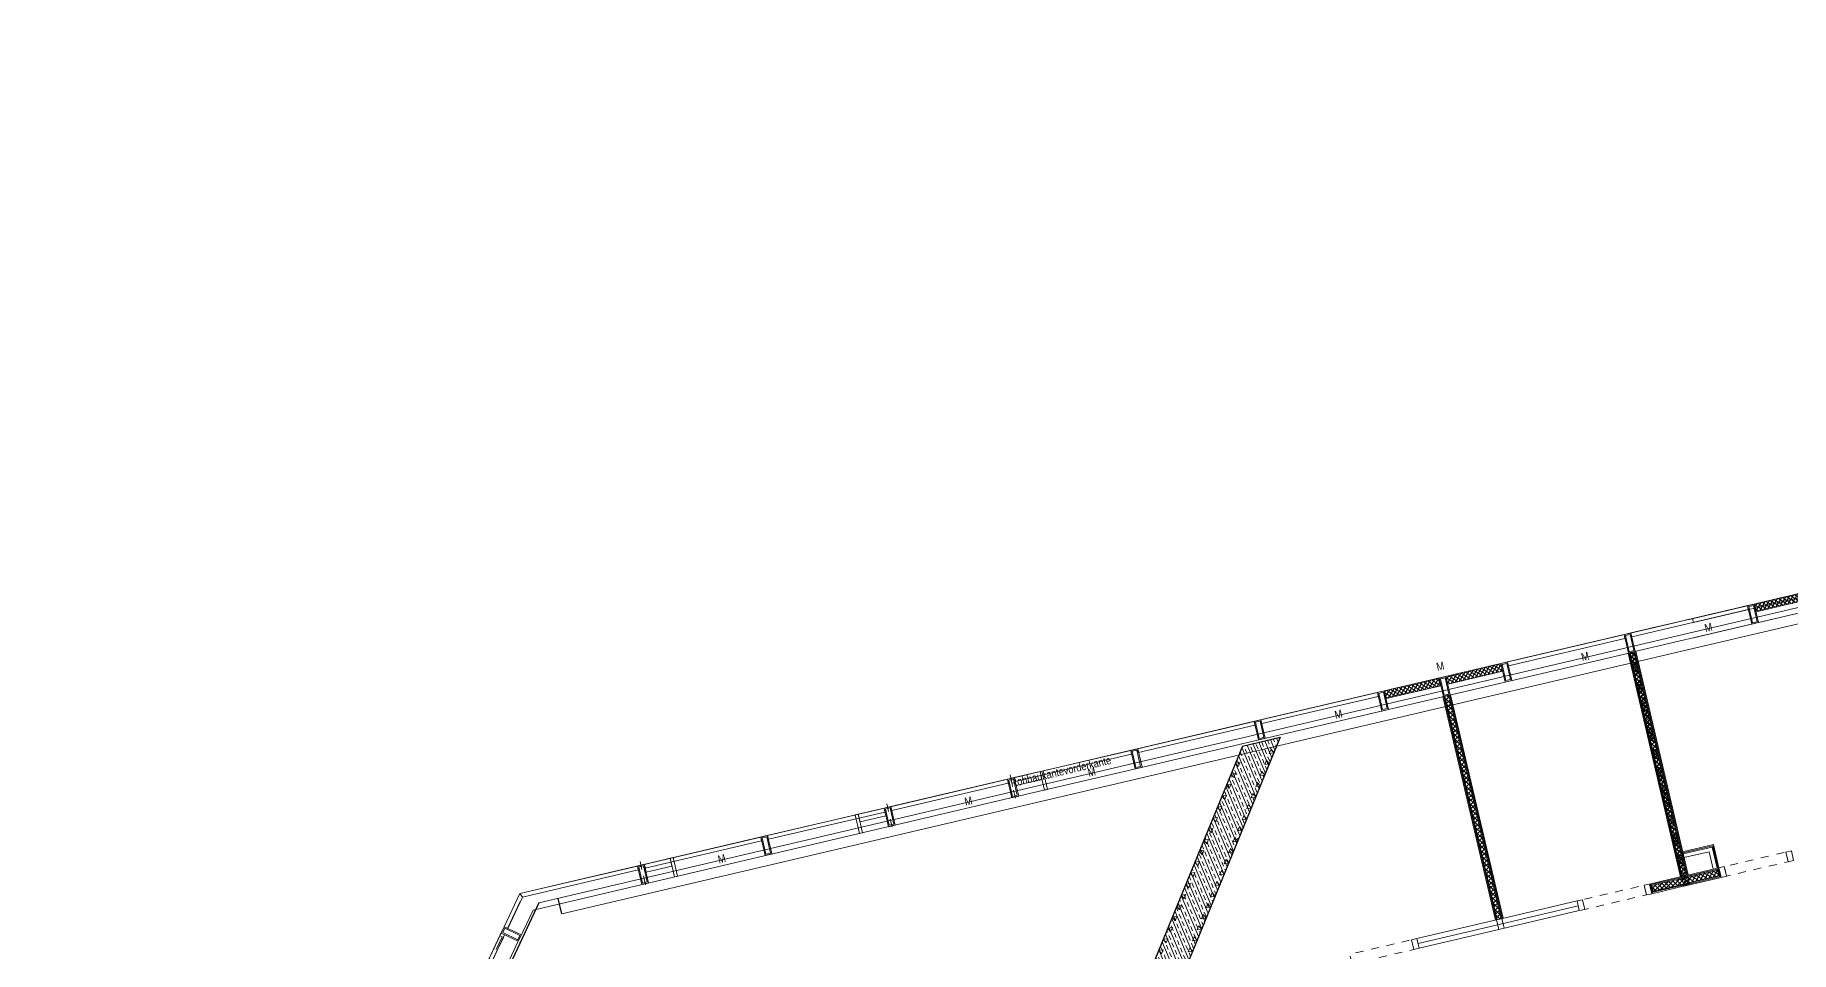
# Model space of a CAD drawing. Header units: metres. Extents: x 66528 to 66676, y 35171 to 35248.
# Drawn here: x 66539.81 to 66561.99, y 35203.6 to 35215.17 of the extents above; entities that cross this region are included whole.
import ezdxf

# ---------------------------------------------------------------- set-up
doc = ezdxf.new("R2010")
doc.units = ezdxf.units.M
doc.header["$LTSCALE"] = 0.00254
doc.linetypes.add('Ohne Titel-22', pattern=[0.78736, 0.39368, -0.39368])
doc.linetypes.add('Ohne Titel-23', pattern=[0.19685, 0.137795, -0.059055])
for name, color, linetype, lineweight in [('AUSBAU - Darstellungen - Akustik', 7, 'Continuous', 13), ('AUSBAU - Darstellungen - Fassade', 7, 'Continuous', 13), ('AUSBAU - Darstellungen - Trockenbau', 7, 'Continuous', 13), ('AUSBAU - Objekte - Türen', 7, 'Continuous', 13), ('ROHBAU - Darstellungen - Decken', 150, 'Continuous', 25), ('ROHBAU - Darstellungen - Sichtbetonklassen', 7, 'Continuous', 5), ('ROHBAU - Darstellungen - Wände', 7, 'Continuous', 25)]:
    doc.layers.add(name, color=color, linetype=linetype, lineweight=lineweight)
doc.styles.add('Arial Narrow', font='ARIALN.TTF')
pattern_1 = [(-45, (-34821.13429, 66593.299683), (-0.028284271247, -0.028284271247), []), (-135, (-34821.28396, 66593.150012), (-0.028422696334, 0.02814516536), [])]

# ---------------------------------------------------------------- blocks, each defined once
blk = doc.blocks.new('SB 4')
at = {"layer": 'ROHBAU - Darstellungen - Sichtbetonklassen', "color": 251, "linetype": 'Continuous', "lineweight": 5, "flags": 128}
for points in [[(-0.121, -0.05), (-0.15, 0), (-0.179, -0.05)], [(-0.029, -0.05), (0, 0), (0.029, -0.05)]]:
    blk.add_lwpolyline(points, close=True, dxfattribs=at)
blk = doc.blocks.new('Gruppe-240-1')
at = {"layer": 'ROHBAU - Darstellungen - Sichtbetonklassen', "color": 7, "rotation": 67.8549987129407}
for p in [(66554.974, 35205.984), (66554.86, 35205.706), (66554.746, 35205.427), (66554.632, 35205.149), (66554.518, 35204.871), (66554.404, 35204.593), (66554.29, 35204.314), (66554.176, 35204.036), (66554.062, 35203.758), (66553.948, 35203.479), (66553.834, 35203.201), (66553.719, 35202.923), (66553.605, 35202.644), (66553.491, 35202.366), (66553.491, 35202.366), (66553.377, 35202.088), (66553.263, 35201.81), (66553.149, 35201.531), (66553.035, 35201.253), (66552.921, 35200.975), (66552.807, 35200.696), (66552.693, 35200.418), (66552.579, 35200.14), (66552.465, 35199.861), (66552.351, 35199.583), (66552.237, 35199.305), (66552.123, 35199.027)]:
    blk.add_blockref('SB 4', p, dxfattribs=at)
blk = doc.blocks.new('Gruppe-242-1')
at = {"layer": 'ROHBAU - Darstellungen - Sichtbetonklassen', "color": 7, "xscale": -1, "rotation": 247.5864290584021}
for p in [(66555.458, 35206.111), (66555.344, 35205.832), (66555.23, 35205.554), (66555.116, 35205.276), (66555.002, 35204.997), (66554.888, 35204.719), (66554.774, 35204.441), (66554.66, 35204.163), (66554.546, 35203.884), (66554.432, 35203.606), (66554.318, 35203.328), (66554.204, 35203.049), (66554.09, 35202.771), (66553.976, 35202.493), (66553.862, 35202.215), (66553.862, 35202.215), (66553.748, 35201.936), (66553.634, 35201.658), (66553.52, 35201.38), (66553.406, 35201.101), (66553.291, 35200.823), (66553.177, 35200.545), (66553.063, 35200.266), (66552.949, 35199.988), (66552.835, 35199.71), (66552.721, 35199.432), (66552.607, 35199.153), (66552.493, 35198.875)]:
    blk.add_blockref('SB 4', p, dxfattribs=at)
blk = doc.blocks.new('Pfosten ab 1.OG (2D)')
at = {"layer": 'AUSBAU - Darstellungen - Fassade', "flags": 128}
for points in [[(-0.045, 0.12), (0.045, 0.12), (0.045, -0.12), (-0.045, -0.12)], [(-0.03, 0.105), (0.03, 0.105), (0.03, -0.105), (-0.03, -0.105)]]:
    blk.add_lwpolyline(points, close=True, dxfattribs=at)
blk = doc.blocks.new('BTS-N_klappe1_OG4_GR (2D)')
at = {"layer": 'AUSBAU - Darstellungen - Fassade', "linetype": 'Continuous', "lineweight": 5}
h = blk.add_hatch(dxfattribs=at)
h.set_pattern_fill('DÄMMUNG GRAU', color=251, style=0, pattern_type=2)
h.set_pattern_definition([(45, (0, 0), (0.0264583, -0.0264583), []), (-45, (0.074835, -0.074835), (-0.0263285, -0.0265881), [])])
h.paths.add_polyline_path([(0.755, 0), (0.045, 0), (0.045, -0.1), (0.755, -0.1)])
at = {"layer": 'AUSBAU - Darstellungen - Fassade'}
for p, q in [((2.4, 0), (0, 0)), ((2.4, -0.24), (0, -0.24))]:
    blk.add_line(p, q, dxfattribs=at)
at = {"layer": 'AUSBAU - Darstellungen - Fassade', "flags": 128}
for points in [[(0.755, 0), (0.045, 0), (0.045, -0.1), (0.755, -0.1)], [(0.845, 0), (2.355, 0), (2.355, -0.05), (0.845, -0.05)]]:
    blk.add_lwpolyline(points, close=True, dxfattribs=at)
at = {"layer": 'AUSBAU - Darstellungen - Fassade', "color": 7}
for p in [(0, -0.12), (0.8, -0.12), (2.4, -0.12)]:
    blk.add_blockref('Pfosten ab 1.OG (2D)', p, dxfattribs=at)
blk = doc.blocks.new('Symbol-10 (2D)')
at = {"layer": 'AUSBAU - Darstellungen - Fassade'}
for p, q in [((0, 0.24), (1.6, 0.24)), ((0, 0), (1.6, 0))]:
    blk.add_line(p, q, dxfattribs=at)
at = {"layer": 'AUSBAU - Darstellungen - Fassade', "flags": 128}
blk.add_lwpolyline([(0.045, 0.05), (1.555, 0.05), (1.555, 0), (0.045, 0)], close=True, dxfattribs=at)
at = {"layer": 'AUSBAU - Darstellungen - Fassade', "color": 7, "xscale": -1, "rotation": 180}
blk.add_blockref('Pfosten ab 1.OG (2D)', (0, 0.12), dxfattribs=at)
blk = doc.blocks.new('BTS-N_klappe_OG4_GR')
at = {"layer": 'AUSBAU - Darstellungen - Fassade', "color": 253, "linetype": 'Ohne Titel-22'}
blk.add_line((0, 0.046), (0, -0.331), dxfattribs=at)
at = {"layer": 'AUSBAU - Darstellungen - Fassade', "flags": 128}
for points in [[(-0.42, 0), (-0.38, 0), (-0.38, -0.24), (-0.42, -0.24)], [(-0.38, 0), (-0.045, 0), (-0.045, -0.1), (-0.38, -0.1)]]:
    blk.add_lwpolyline(points, close=True, dxfattribs=at)
blk = doc.blocks.new('Fassade_BTS_1.60m_ohne Balkon (2D)')
at = {"layer": 'AUSBAU - Darstellungen - Fassade', "linetype": 'Continuous'}
blk.add_line((0.045, 0.24), (1.555, 0.24), dxfattribs=at)
at = {"layer": 'AUSBAU - Darstellungen - Fassade'}
for p, q in [((0, 0), (1.6, 0)), ((0.045, 0.049), (1.555, 0.049))]:
    blk.add_line(p, q, dxfattribs=at)
at = {"layer": 'AUSBAU - Darstellungen - Fassade', "flags": 128}
blk.add_lwpolyline([(0.045, 0.049), (1.555, 0.049), (1.555, 0), (0.045, 0)], close=True, dxfattribs=at)
at = {"layer": 'AUSBAU - Darstellungen - Fassade', "color": 254, "linetype": 'Ohne Titel-23', "flags": 128}
for points in [[(0.08, 0.05), (0.26, 0.05), (0.26, 0.03), (0.08, 0.03)], [(0.08, 0.03), (0.26, 0.03), (0.26, 0), (0.08, 0)], [(1.34, 0.05), (1.52, 0.05), (1.52, 0.03), (1.34, 0.03)], [(1.34, 0.03), (1.52, 0.03), (1.52, 0), (1.34, 0)]]:
    blk.add_lwpolyline(points, close=True, dxfattribs=at)
at = {"layer": 'AUSBAU - Darstellungen - Fassade', "color": 7}
for p in [(0, 0.12), (1.6, 0.12)]:
    blk.add_blockref('Pfosten ab 1.OG (2D)', p, dxfattribs=at)
blk = doc.blocks.new('Aussparung_1.60m')
at = {"layer": 'ROHBAU - Darstellungen - Decken', "linetype": 'Continuous'}
blk.add_line((0, 0.27), (1.6, 0.27), dxfattribs=at)

msp = doc.modelspace()

# ---------------------------------------------------------------- hatches: boundary and pattern name
at = {"layer": 'AUSBAU - Darstellungen - Trockenbau', "linetype": 'Continuous', "lineweight": 5}
h = msp.add_hatch(dxfattribs=at)
h.set_pattern_fill('MF_IN WAND', color=253, angle=-256.81, style=0, pattern_type=2)
h.set_pattern_definition([(148.19, (115660.147995, -21683.035502), (0.02108416487, 0.033992028356), []), (58.19, (115660.259566, -21682.855628), (0.034095060302, -0.020917142802), [])])
h.paths.add_polyline_path([(66560.618, 35204.553), (66560.666, 35204.564), (66560.005, 35207.388), (66559.956, 35207.377)])
h = msp.add_hatch(dxfattribs=at)
h.set_pattern_fill('MF_IN WAND', color=253, angle=-90, style=0, pattern_type=2)
h.set_pattern_definition(pattern_1)
h.paths.add_polyline_path([(66560.666, 35204.564), (66560.618, 35204.553), (66559.956, 35207.377), (66560.005, 35207.388)])
h = msp.add_hatch(dxfattribs=at)
h.set_pattern_fill('MF_IN WAND', color=253, angle=-90, style=0, pattern_type=2)
h.set_pattern_definition(pattern_1)
h.paths.add_polyline_path([(66558.33, 35204.017), (66558.281, 35204.005), (66557.619, 35206.829), (66557.668, 35206.84)])
h = msp.add_hatch(dxfattribs=at)
h.set_pattern_fill('MF_IN WAND', color=253, angle=-90, style=0, pattern_type=2)
h.set_pattern_definition(pattern_1)
h.paths.add_polyline_path([(66558.33, 35204.017), (66558.281, 35204.005), (66557.619, 35206.829), (66557.668, 35206.84)])
h = msp.add_hatch(dxfattribs=at)
h.set_pattern_fill('MF_IN WAND', color=253, style=0, pattern_type=2)
h.set_pattern_definition([(45, (-66593.299683, -34821.13429), (0.028284271247, -0.028284271247), []), (-45, (-66593.150012, -34821.28396), (-0.02814516536, -0.028422696334), [])])
h.paths.add_polyline_path([(66560.227, 35204.359), (66560.21, 35204.432), (66560.696, 35204.546), (66560.713, 35204.473)])
h = msp.add_hatch(dxfattribs=at)
h.set_pattern_fill('MF_IN WAND', color=253, angle=-166.81, style=0, pattern_type=2)
h.set_pattern_definition([(238.19, (123453.282334, 84305.76093), (-0.033992028356, 0.02108416487), []), (148.19, (123453.10246, 84305.8725), (0.020917142802, 0.034095060302), [])])
h.paths.add_polyline_path([(66561.103, 35204.564), (66561.086, 35204.637), (66560.599, 35204.523), (66560.616, 35204.45)])
at = {"layer": 'ROHBAU - Darstellungen - Wände', "linetype": 'Continuous', "lineweight": 5}
h = msp.add_hatch(dxfattribs=at)
h.set_pattern_fill('STAHLBETON 1_5MM', angle=-112.2793, style=0, pattern_type=2)
h.set_pattern_definition([(-67.27928611, (0, 0), (-0.06917988857, -0.02896796536), []), (-67.27928611, (-0.0369, -0.01545), (-0.06917988857, -0.02896796536), [0.06, -0.04])])
h.paths.add_polyline_path([(66555.061, 35206.197), (66555.539, 35206.309), (66552.393, 35198.63), (66552.023, 35198.782)])

# ---------------------------------------------------------------- linework, layer by layer
at = {"layer": 'AUSBAU - Darstellungen - Akustik'}
for p, q in [((66560.713, 35204.473), (66560.236, 35204.361)), ((66560.616, 35204.45), (66561.093, 35204.562))]:
    msp.add_line(p, q, dxfattribs=at)
at = {"layer": 'AUSBAU - Darstellungen - Fassade'}
for p, q in [((66547.464, 35204.694), (66545.934, 35204.335)), ((66547.464, 35204.694), (66545.934, 35204.335)), ((66547.512, 35204.705), (66547.415, 35204.682)), ((66547.518, 35204.46), (66546.102, 35204.128)), ((66545.737, 35203.917), (66545.934, 35204.335)), ((66545.781, 35203.896), (66545.941, 35204.234)), ((66545.935, 35203.774), (66546.102, 35204.128))]:
    msp.add_line(p, q, dxfattribs=at)
at = {"layer": 'AUSBAU - Darstellungen - Fassade', "color": 253, "linetype": 'Ohne Titel-22', "lineweight": 13}
msp.add_line((66547.518, 35204.46), (66547.464, 35204.694), dxfattribs=at)
at = {"layer": 'AUSBAU - Darstellungen - Fassade', "flags": 128}
for points in [[(66545.934, 35204.335), (66547.42, 35204.683), (66547.431, 35204.635), (66545.969, 35204.292)], [(66545.737, 35203.917), (66545.934, 35204.335), (66545.969, 35204.292), (66545.782, 35203.896)]]:
    msp.add_lwpolyline(points, close=True, dxfattribs=at)
at = {"layer": 'AUSBAU - Darstellungen - Trockenbau', "color": 253, "linetype": 'Ohne Titel-22', "lineweight": 13}
for p in [(66562.262, 35208.164), (66557.589, 35207.068)]:
    msp.add_line(p, (66559.926, 35207.616), dxfattribs=at)
at = {"layer": 'AUSBAU - Darstellungen - Trockenbau', "color": 7, "linetype": 'Continuous', "lineweight": 13}
for p, q in [((66560.029, 35207.394), (66559.932, 35207.371)), ((66559.932, 35207.371), (66560.029, 35207.394)), ((66560.593, 35204.547), (66559.932, 35207.371)), ((66560.593, 35204.547), (66559.932, 35207.371)), ((66560.691, 35204.57), (66560.029, 35207.394)), ((66560.691, 35204.57), (66560.029, 35207.394)), ((66557.595, 35206.823), (66557.692, 35206.846)), ((66557.595, 35206.823), (66557.692, 35206.846)), ((66558.257, 35204), (66557.595, 35206.823)), ((66558.257, 35204), (66557.595, 35206.823)), ((66558.354, 35204.023), (66557.692, 35206.846)), ((66558.354, 35204.023), (66557.692, 35206.846)), ((66560.622, 35204.862), (66561.012, 35204.954)), ((66561.012, 35204.954), (66561.08, 35204.661)), ((66560.639, 35204.789), (66560.622, 35204.862)), ((66560.639, 35204.789), (66560.956, 35204.863)), ((66560.956, 35204.863), (66561.007, 35204.644)), ((66560.204, 35204.456), (66560.691, 35204.57)), ((66560.204, 35204.456), (66560.232, 35204.334)), ((66561.08, 35204.661), (66560.593, 35204.547)), ((66560.691, 35204.57), (66560.593, 35204.547)), ((66560.593, 35204.547), (66560.691, 35204.57)), ((66561.109, 35204.54), (66560.622, 35204.426)), ((66561.007, 35204.644), (66561.08, 35204.661)), ((66561.08, 35204.661), (66561.109, 35204.54)), ((66560.232, 35204.334), (66560.719, 35204.448))]:
    msp.add_line(p, q, dxfattribs=at)
at = {"layer": 'AUSBAU - Darstellungen - Trockenbau', "color": 7, "linetype": 'Continuous', "lineweight": 5}
for p, q in [((66560.605, 35204.55), (66559.944, 35207.374)), ((66560.605, 35204.55), (66559.944, 35207.374)), ((66560.605, 35204.55), (66559.944, 35207.374)), ((66560.605, 35204.55), (66559.944, 35207.374)), ((66560.618, 35204.553), (66559.956, 35207.377)), ((66560.618, 35204.553), (66559.956, 35207.377)), ((66560.618, 35204.553), (66559.956, 35207.377)), ((66560.618, 35204.553), (66559.956, 35207.377)), ((66560.666, 35204.564), (66560.005, 35207.388)), ((66560.666, 35204.564), (66560.005, 35207.388)), ((66560.666, 35204.564), (66560.005, 35207.388)), ((66560.666, 35204.564), (66560.005, 35207.388)), ((66560.678, 35204.567), (66560.017, 35207.391)), ((66560.678, 35204.567), (66560.017, 35207.391)), ((66560.678, 35204.567), (66560.017, 35207.391)), ((66560.678, 35204.567), (66560.017, 35207.391)), ((66558.269, 35204.003), (66557.607, 35206.826)), ((66558.269, 35204.003), (66557.607, 35206.826)), ((66558.269, 35204.003), (66557.607, 35206.826)), ((66558.269, 35204.003), (66557.607, 35206.826)), ((66558.281, 35204.005), (66557.619, 35206.829)), ((66558.281, 35204.005), (66557.619, 35206.829)), ((66558.281, 35204.005), (66557.619, 35206.829)), ((66558.281, 35204.005), (66557.619, 35206.829)), ((66558.33, 35204.017), (66557.668, 35206.84)), ((66558.33, 35204.017), (66557.668, 35206.84)), ((66558.33, 35204.017), (66557.668, 35206.84)), ((66558.33, 35204.017), (66557.668, 35206.84)), ((66558.342, 35204.02), (66557.68, 35206.843)), ((66558.342, 35204.02), (66557.68, 35206.843)), ((66558.342, 35204.02), (66557.68, 35206.843)), ((66558.342, 35204.02), (66557.68, 35206.843)), ((66560.625, 35204.85), (66561.002, 35204.938)), ((66560.625, 35204.85), (66561.002, 35204.938)), ((66560.628, 35204.838), (66560.993, 35204.923)), ((66560.628, 35204.838), (66560.993, 35204.923)), ((66560.993, 35204.923), (66561.056, 35204.656)), ((66560.993, 35204.923), (66561.056, 35204.656)), ((66561.002, 35204.938), (66561.068, 35204.659)), ((66561.002, 35204.938), (66561.068, 35204.659)), ((66560.207, 35204.444), (66560.694, 35204.558)), ((66560.207, 35204.444), (66560.694, 35204.558)), ((66560.21, 35204.432), (66560.696, 35204.546)), ((66560.21, 35204.432), (66560.696, 35204.546)), ((66560.227, 35204.359), (66560.713, 35204.473)), ((66560.227, 35204.359), (66560.713, 35204.473)), ((66560.23, 35204.347), (66560.716, 35204.461)), ((66560.23, 35204.347), (66560.716, 35204.461)), ((66561.083, 35204.649), (66560.596, 35204.535)), ((66561.083, 35204.649), (66560.596, 35204.535)), ((66561.086, 35204.637), (66560.599, 35204.523)), ((66561.086, 35204.637), (66560.599, 35204.523)), ((66561.103, 35204.564), (66560.616, 35204.45)), ((66561.103, 35204.564), (66560.616, 35204.45)), ((66561.106, 35204.552), (66560.619, 35204.438)), ((66561.106, 35204.552), (66560.619, 35204.438))]:
    msp.add_line(p, q, dxfattribs=at)
at = {"layer": 'AUSBAU - Objekte - Türen'}
for p, q in [((66560.227, 35204.359), (66560.204, 35204.456)), ((66561.103, 35204.564), (66561.08, 35204.661))]:
    msp.add_line(p, q, dxfattribs=at)
at = {"layer": 'AUSBAU - Objekte - Türen', "linetype": 'Continuous'}
for p, q in [((66558.257, 35204), (66559.289, 35204.242)), ((66558.305, 35204.011), (66557.266, 35203.767)), ((66558.32, 35203.95), (66559.303, 35204.181)), ((66558.334, 35203.889), (66559.317, 35204.12)), ((66558.32, 35203.95), (66557.28, 35203.707)), ((66557.295, 35203.646), (66558.3, 35203.881))]:
    msp.add_line(p, q, dxfattribs=at)
at = {"layer": 'AUSBAU - Objekte - Türen', "flags": 128}
for points in [[(66561.177, 35204.556), (66561.148, 35204.677), (66561.08, 35204.661), (66561.109, 35204.54)], [(66562.024, 35204.754), (66561.995, 35204.876), (66561.927, 35204.86), (66561.956, 35204.738)], [(66560.164, 35204.318), (66560.136, 35204.44), (66560.204, 35204.456), (66560.232, 35204.334)], [(66561.079, 35204.558), (66561.061, 35204.631), (66561.074, 35204.634), (66561.091, 35204.561)], [(66561.094, 35204.549), (66561.071, 35204.646), (66561.083, 35204.649), (66561.106, 35204.552)], [(66559.317, 35204.12), (66559.289, 35204.242), (66559.357, 35204.258), (66559.385, 35204.136)], [(66560.242, 35204.349), (66560.219, 35204.447), (66560.207, 35204.444), (66560.23, 35204.347)], [(66560.251, 35204.364), (66560.234, 35204.437), (66560.222, 35204.435), (66560.239, 35204.362)], [(66558.339, 35204.019), (66558.368, 35203.897), (66558.3, 35203.881), (66558.271, 35204.003)], [(66558.3, 35203.881), (66558.271, 35204.003), (66558.339, 35204.019), (66558.368, 35203.897)], [(66557.295, 35203.646), (66557.266, 35203.768), (66557.198, 35203.752), (66557.226, 35203.63)]]:
    msp.add_lwpolyline(points, close=True, dxfattribs=at)
at = {"layer": 'AUSBAU - Objekte - Türen', "color": 253, "linetype": 'Ohne Titel-22', "flags": 128}
for points in [[(66561.177, 35204.556), (66561.148, 35204.677), (66561.927, 35204.86), (66561.956, 35204.738)], [(66560.164, 35204.318), (66560.136, 35204.44), (66559.357, 35204.258), (66559.385, 35204.136)], [(66556.447, 35203.447), (66556.419, 35203.569), (66557.198, 35203.752), (66557.226, 35203.63)]]:
    msp.add_lwpolyline(points, close=True, dxfattribs=at)
at = {"layer": 'ROHBAU - Darstellungen - Decken', "linetype": 'Continuous', "lineweight": 13}
for p, q in [((66546.177, 35204.218), (66592.92, 35215.174)), ((66546.466, 35204.08), (66592.675, 35214.911))]:
    msp.add_line(p, q, dxfattribs=at)
at = {"layer": 'ROHBAU - Darstellungen - Decken', "linetype": 'Continuous'}
for p, q in [((66546.466, 35204.08), (66546.421, 35204.275)), ((66546.177, 35204.218), (66531.772, 35173.715))]:
    msp.add_line(p, q, dxfattribs=at)
at = {"layer": 'ROHBAU - Darstellungen - Wände', "color": 7, "linetype": 'Continuous', "lineweight": 25}
for p, q in [((66555.539, 35206.309), (66552.393, 35198.63)), ((66555.061, 35206.197), (66555.539, 35206.309)), ((66555.061, 35206.197), (66552.023, 35198.782))]:
    msp.add_line(p, q, dxfattribs=at)

# ---------------------------------------------------------------- block references
at = {"layer": 'AUSBAU - Darstellungen - Fassade', "color": 7, "xscale": -1}
for name, p, rotation in [('BTS-N_klappe1_OG4_GR (2D)', (66562.262, 35208.163), 13.19214255480377), ('BTS-N_klappe1_OG4_GR (2D)', (66557.589, 35207.067), 13.19214255480377), ('BTS-N_klappe_OG4_GR', (66552.137, 35205.789), 13.19223457192524), ('BTS-N_klappe_OG4_GR', (66547.464, 35204.694), 13.19223457192524)]:
    msp.add_blockref(name, p, dxfattribs=dict(at, rotation=rotation))
at = {"layer": 'AUSBAU - Darstellungen - Fassade', "color": 7}
for name, p, rotation in [('Symbol-10 (2D)', (66562.262, 35208.163), 193.1922345719795), ('BTS-N_klappe1_OG4_GR (2D)', (66557.589, 35207.067), 13.1923265891601), ('Symbol-10 (2D)', (66555.252, 35206.519), 193.1922345719795), ('Symbol-10 (2D)', (66553.695, 35206.154), 193.1922345719795), ('Symbol-10 (2D)', (66552.137, 35205.789), 193.1922345719795), ('Symbol-10 (2D)', (66550.579, 35205.424), 193.1922345719795), ('BTS-N_klappe_OG4_GR', (66550.579, 35205.424), 13.19223457205665), ('Symbol-10 (2D)', (66549.021, 35205.059), 193.1922345719795), ('Pfosten ab 1.OG (2D)', (66547.491, 35204.577), 13.1922), ('Fassade_BTS_1.60m_ohne Balkon (2D)', (66545.718, 35203.876), 244.7207), ('Aussparung_1.60m', (66545.718, 35203.876), 244.7207), ('Aussparung_1.60m', (66545.718, 35203.876), 244.7207)]:
    msp.add_blockref(name, p, dxfattribs=dict(at, rotation=rotation))
at = {"layer": 'ROHBAU - Darstellungen - Wände', "color": 7}
for name in ['Gruppe-240-1', 'Gruppe-242-1']:
    msp.add_blockref(name, (0, 0), dxfattribs=at)

# ---------------------------------------------------------------- texts
at = {"layer": 'AUSBAU - Darstellungen - Fassade', "color": 92, "char_height": 0.101, "attachment_point": 1, "rotation": 13.1922, "line_spacing_factor": 0.958949, "style": 'Arial Narrow'}
for insert in [(66560.889, 35207.735), (66559.331, 35207.369), (66557.502, 35207.245), (66556.216, 35206.638), (66553.1, 35205.908), (66551.542, 35205.543), (66548.427, 35204.813)]:
    msp.add_mtext('M', dxfattribs=dict(at, insert=insert))
at = {"layer": 'ROHBAU - Darstellungen - Decken', "insert": (66552.123, 35205.777), "char_height": 0.10106, "attachment_point": 1, "rotation": 13.1922, "line_spacing_factor": 0.958949, "style": 'Arial Narrow'}
msp.add_mtext('Rohbaukantevorderkante', dxfattribs=at)

doc.saveas('drawing.dxf')
